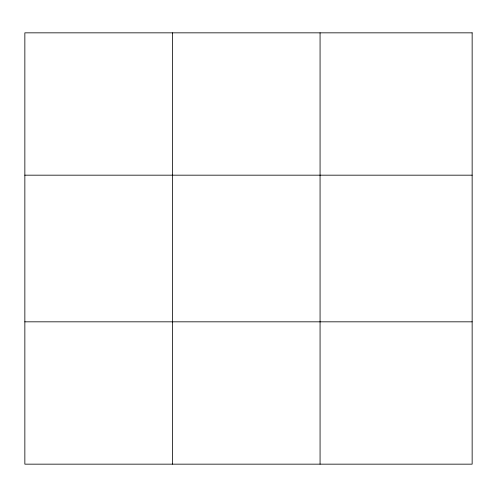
<?xml version="1.0" encoding="UTF-8"?>
<svg xmlns="http://www.w3.org/2000/svg" width="497" height="497" viewBox="0 0 497 497"><rect width="100%" height="100%" fill="white"/><g stroke="black" fill="none" stroke-linecap="round" stroke-linejoin="round"><path stroke-width="0.75" d="M172.459 32.839L172.459 464.161M320.068 32.839L320.068 464.161M24.85 175.174L472.15 175.174M24.85 321.826L472.15 321.826M472.15 32.839L472.15 464.161L24.85 464.161L24.85 32.839L472.15 32.839"/></g></svg>
